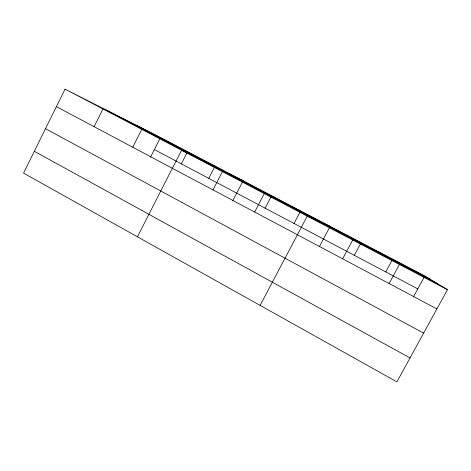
<?xml version="1.0" encoding="UTF-8"?>
<svg xmlns="http://www.w3.org/2000/svg" width="471" height="471" viewBox="0 0 471 471"><rect width="100%" height="100%" fill="white"/><g stroke="black" fill="none" stroke-linecap="round" stroke-linejoin="round"><path stroke-width="0.71" d="M65.039 89.125L23.55 173.122L396.894 381.875L447.45 289.683L424.824 275.953L160.493 137.467L65.039 89.125L447.45 289.683M94.106 126.681L102.931 109.001M132.751 147.229L141.765 129.366M150.467 157.237L159.846 138.745M137.414 236.789L181.576 150.243L243.13 180.764L232.656 200.946M181.329 163.861L186.91 152.94M208.783 178.374L215.112 166.08M212.986 189.884L222.394 171.65M254.658 212.032L264.272 193.616M265.114 208.164L270.984 196.943M294.028 223.448L300.645 210.896M260.11 305.391L307.239 216.148L330.165 226.363L319.385 246.657M342.641 258.809L352.702 239.992M354.316 255.323L360.456 243.86M385.749 271.944L391.99 260.398M389.123 283.518L399.42 264.49M413.338 297.03L424.153 277.183M136.131 125.127L430.441 279.362M104.603 109.166L437.871 283.866M154.341 149.59L417.783 288.882M56.39 106.634L436.9 308.917M45.499 128.683L423.629 333.127M34.336 151.291L410.023 357.931"/></g></svg>
